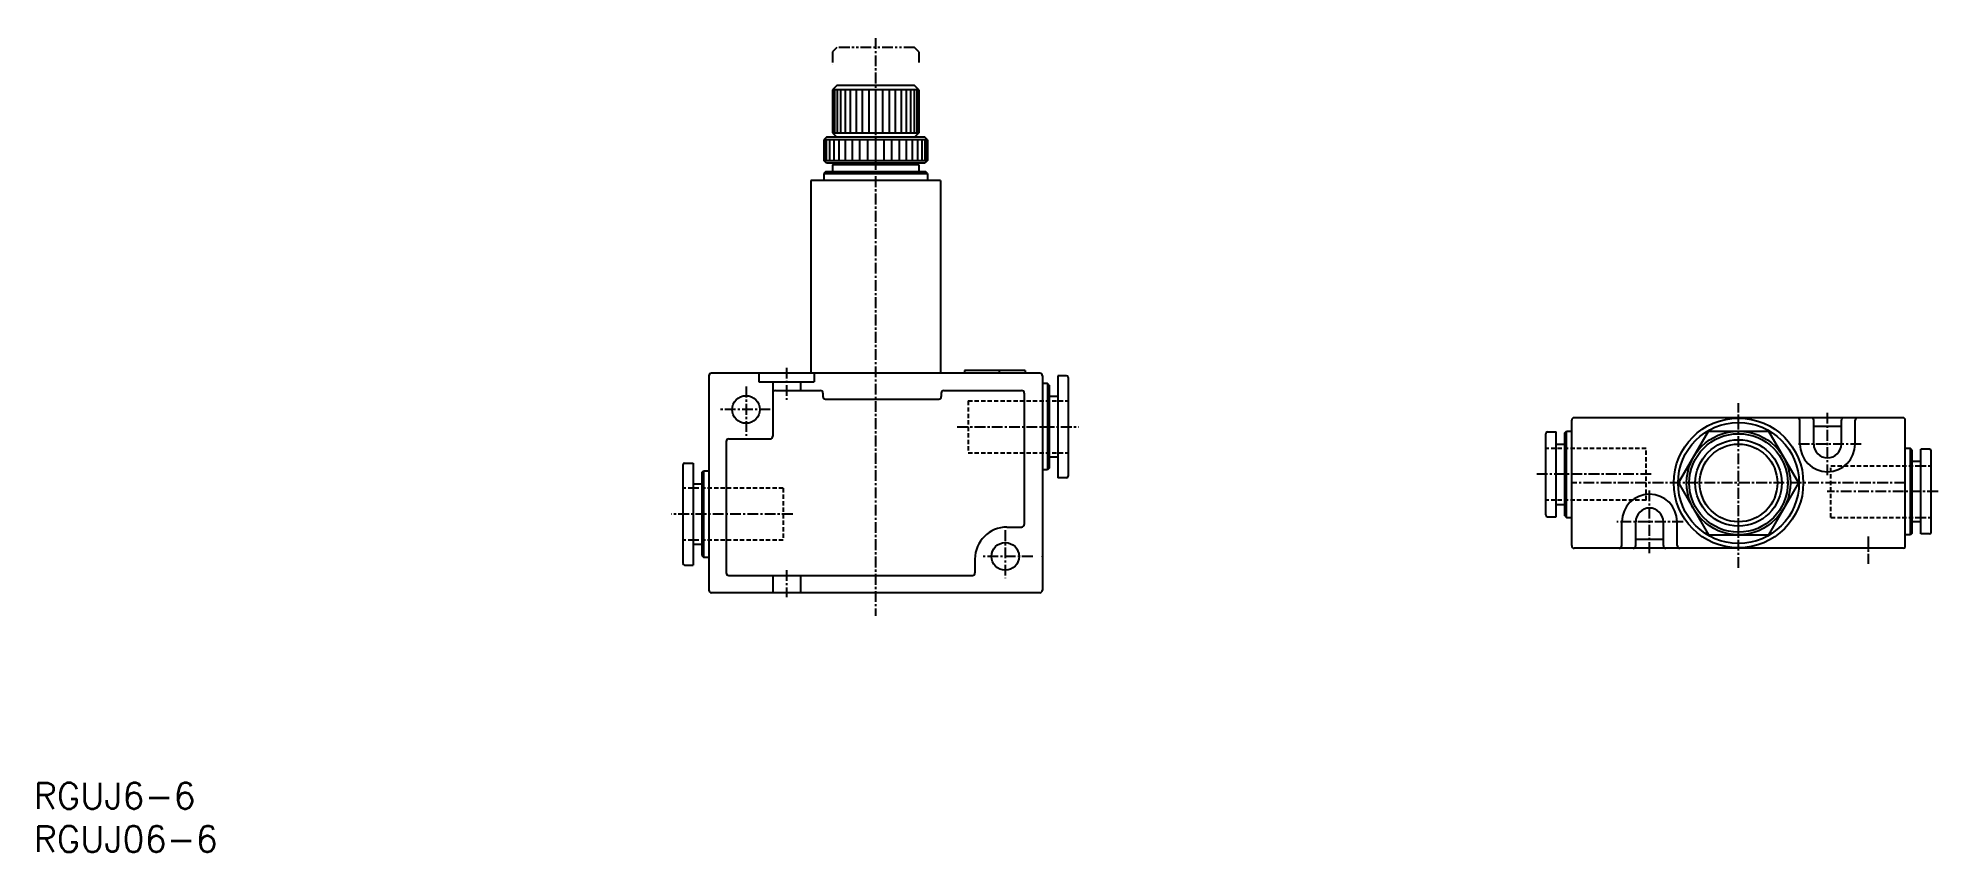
# Model space of a CAD drawing. Extents: x 1 to 220, y 0 to 94.
import ezdxf

# ---------------------------------------------------------------- set-up
doc = ezdxf.new("R2010")
doc.units = 0
for name, pattern in [('CENTER', [2, 1.25, -0.25, 0.25, -0.25]), ('DASHED', [0.75, 0.5, -0.25]), ('PHANTOM', [2.5, 1.25, -0.25, 0.25, -0.25, 0.25, -0.25])]:
    doc.linetypes.add(name, pattern=pattern)
doc.layers.get('0').update_dxf_attribs({"linetype": 'CONTINUOUS'})
doc.layers.add('CENTER', color=1, linetype='CENTER')
doc.styles.get("Standard").update_dxf_attribs({"font": 'txt.shx'})

# ---------------------------------------------------------------- blocks, each defined once
blk = doc.blocks.new('*U25')
at = {"color": 7, "linetype": 'CONTINUOUS'}
blk.add_text('RGUJ06-6', height=3, dxfattribs=at).set_placement((0, 0))
blk = doc.blocks.new('*U26')
at = {"color": 7, "linetype": 'CONTINUOUS'}
blk.add_text('RGUJ6-6', height=3, dxfattribs=at).set_placement((0, 5))

msp = doc.modelspace()

# ---------------------------------------------------------------- linework, layer by layer
at = {"color": 3, "linetype": 'PHANTOM'}
for p, q in [((92.95, 93.1), (92.45, 92.6)), ((92.45, 92.6), (92.45, 91.07)), ((101.95, 93.1), (92.95, 93.1)), ((102.45, 92.6), (101.95, 93.1)), ((102.45, 92.6), (102.45, 91.15))]:
    msp.add_line(p, q, dxfattribs=at)
at = {"color": 7, "linetype": 'CONTINUOUS'}
for p, q in [((92.95, 88.7), (92.45, 88.2)), ((102.45, 88.2), (92.45, 88.2)), ((92.45, 88.2), (92.45, 83.2)), ((92.51, 88.2), (92.51, 83.2)), ((92.69, 88.2), (92.69, 83.2)), ((101.95, 88.7), (92.95, 88.7)), ((92.99, 88.2), (92.99, 83.2)), ((93.4, 88.2), (93.4, 83.2)), ((93.91, 88.2), (93.91, 83.2)), ((94.51, 88.2), (94.51, 83.2)), ((95.18, 88.2), (95.18, 83.2)), ((95.9, 88.2), (95.9, 83.2)), ((96.67, 88.2), (96.67, 83.2)), ((97.45, 88.2), (97.45, 83.2)), ((98.23, 88.2), (98.23, 83.2)), ((99, 88.2), (99, 83.2)), ((99.72, 88.2), (99.72, 83.2)), ((100.39, 88.2), (100.39, 83.2)), ((100.99, 88.2), (100.99, 83.2)), ((101.5, 88.2), (101.5, 83.2)), ((101.91, 88.2), (101.91, 83.2)), ((102.45, 88.2), (101.95, 88.7)), ((102.21, 88.2), (102.21, 83.2)), ((102.39, 88.2), (102.39, 83.2)), ((102.45, 88.2), (102.45, 83.2)), ((91.75, 82.7), (91.45, 82.4)), ((103.45, 82.4), (91.45, 82.4)), ((91.45, 82.4), (91.45, 80)), ((91.52, 82.4), (91.52, 80)), ((91.74, 82.4), (91.74, 80)), ((103.15, 82.7), (91.75, 82.7)), ((92.1, 82.4), (92.1, 80)), ((92.45, 83.2), (92.95, 82.7)), ((92.45, 83.2), (102.45, 83.2)), ((92.6, 82.4), (92.6, 80)), ((93.21, 82.4), (93.21, 80)), ((93.92, 82.4), (93.92, 80)), ((94.73, 82.4), (94.73, 80)), ((95.6, 82.4), (95.6, 80)), ((96.51, 82.4), (96.51, 80)), ((97.45, 82.4), (97.45, 80)), ((98.39, 82.4), (98.39, 80)), ((99.3, 82.4), (99.3, 80)), ((100.17, 82.4), (100.17, 80)), ((100.98, 82.4), (100.98, 80)), ((101.69, 82.4), (101.69, 80)), ((102.45, 83.2), (101.95, 82.7)), ((102.3, 82.4), (102.3, 80)), ((102.8, 82.4), (102.8, 80)), ((103.45, 82.4), (103.15, 82.7)), ((103.16, 82.4), (103.16, 80)), ((103.38, 82.4), (103.38, 80)), ((103.45, 82.4), (103.45, 80)), ((91.75, 79.7), (91.45, 80)), ((91.45, 80), (103.45, 80)), ((103.15, 79.7), (91.75, 79.7)), ((92.65, 79.7), (92.45, 79.5)), ((92.45, 79.5), (92.45, 78.7)), ((102.45, 79.5), (92.45, 79.5)), ((102.45, 79.5), (102.25, 79.7)), ((102.45, 79.5), (102.45, 78.7)), ((103.45, 80), (103.15, 79.7)), ((89.95, 77.7), (89.95, 55.4)), ((104.95, 77.7), (89.95, 77.7)), ((91.65, 78.7), (91.45, 78.5)), ((91.45, 78.5), (103.45, 78.5)), ((91.45, 78.5), (91.45, 77.7)), ((103.25, 78.7), (91.65, 78.7)), ((103.45, 78.5), (103.25, 78.7)), ((103.45, 78.5), (103.45, 77.7)), ((104.95, 77.7), (104.95, 55.4)), ((78.15, 55.1), (78.15, 30.3)), ((116.45, 55.4), (78.45, 55.4)), ((83.95, 55.4), (83.95, 54.4)), ((90.35, 55.4), (90.35, 54.4)), ((107.75, 55.7), (107.75, 55.4)), ((114.75, 55.7), (107.75, 55.7)), ((111.75, 55.7), (111.75, 55.4)), ((114.75, 55.7), (114.75, 55.4)), ((116.75, 55.1), (116.75, 30.3)), ((118.55, 55.1), (118.55, 43.3)), ((119.55, 55.1), (118.55, 55.1)), ((83.95, 54.4), (90.35, 54.4)), ((85.55, 54.4), (85.55, 53.2)), ((85.55, 53.1), (85.55, 48.1)), ((85.85, 53.4), (91.05, 53.4)), ((88.75, 54.4), (88.75, 53.4)), ((91.35, 53.1), (91.35, 52.7)), ((105.05, 53.1), (105.05, 52.7)), ((105.35, 53.4), (114.35, 53.4)), ((114.65, 53.1), (114.65, 37.9)), ((117.35, 54.2), (116.75, 54.2)), ((117.55, 54), (117.35, 54.2)), ((117.35, 54.2), (117.35, 44.2)), ((117.55, 54), (117.55, 44.4)), ((119.75, 54.9), (119.75, 43.5)), ((91.65, 52.4), (104.75, 52.4)), ((118.55, 52.7), (117.55, 52.7)), ((175.01, 39), (175.01, 48.4)), ((175.21, 48.6), (176.21, 48.6)), ((176.21, 38.8), (176.21, 48.6)), ((177.21, 48.5), (177.41, 48.7)), ((177.21, 38.9), (177.21, 48.5)), ((177.41, 48.7), (178.01, 48.7)), ((177.41, 38.7), (177.41, 48.7)), ((178.01, 35.45), (178.01, 49.95)), ((216.31, 50.25), (178.31, 50.25)), ((190.38, 42.7), (193.85, 48.7)), ((193.85, 48.7), (200.78, 48.7)), ((200.78, 48.7), (204.24, 42.7)), ((204.41, 47.2), (204.41, 49.95)), ((206.01, 47.2), (206.01, 49.95)), ((209.21, 49.25), (206.01, 49.25)), ((209.21, 47.2), (209.21, 49.95)), ((210.81, 47.2), (210.81, 49.95)), ((216.61, 35.35), (216.61, 49.95)), ((80.15, 47.5), (80.15, 32.3)), ((80.45, 47.8), (85.25, 47.8)), ((176.21, 47.2), (177.21, 47.2)), ((217.21, 46.7), (216.61, 46.7)), ((217.41, 46.5), (217.21, 46.7)), ((217.21, 36.7), (217.21, 46.7)), ((217.41, 36.9), (217.41, 46.5)), ((219.41, 46.6), (218.41, 46.6)), ((218.41, 36.8), (218.41, 46.6)), ((219.61, 37), (219.61, 46.4)), ((75.15, 44.8), (75.15, 33.4)), ((75.35, 45), (76.35, 45)), ((76.35, 45), (76.35, 33.2)), ((77.35, 43.9), (77.55, 44.1)), ((77.55, 44.1), (78.15, 44.1)), ((77.55, 44.1), (77.55, 34.1)), ((117.35, 44.2), (116.75, 44.2)), ((117.55, 44.4), (117.35, 44.2)), ((118.55, 45.7), (117.55, 45.7)), ((218.41, 45.2), (217.41, 45.2)), ((76.35, 42.6), (77.35, 42.6)), ((77.35, 43.9), (77.35, 34.3)), ((119.55, 43.3), (118.55, 43.3)), ((190.38, 42.7), (193.85, 36.7)), ((204.24, 42.7), (200.78, 36.7)), ((176.21, 40.2), (177.21, 40.2)), ((112.65, 37.6), (114.35, 37.6)), ((175.21, 38.8), (176.21, 38.8)), ((177.21, 38.9), (177.41, 38.7)), ((177.41, 38.7), (178.01, 38.7)), ((183.81, 35.45), (183.81, 38.2)), ((185.41, 35.45), (185.41, 38.2)), ((188.61, 35.45), (188.61, 38.2)), ((190.21, 35.45), (190.21, 38.2)), ((218.41, 38.2), (217.41, 38.2)), ((76.35, 35.6), (77.35, 35.6)), ((188.61, 36.15), (185.41, 36.15)), ((193.85, 36.7), (200.78, 36.7)), ((217.21, 36.7), (216.61, 36.7)), ((217.41, 36.9), (217.21, 36.7)), ((219.41, 36.8), (218.41, 36.8)), ((75.35, 33.2), (76.35, 33.2)), ((77.35, 34.3), (77.55, 34.1)), ((77.55, 34.1), (78.15, 34.1)), ((108.95, 33.9), (108.95, 32.3)), ((216.41, 35.15), (178.31, 35.15)), ((80.45, 32), (108.65, 32)), ((85.55, 32), (85.55, 30)), ((88.75, 32), (88.75, 30)), ((116.45, 30), (78.45, 30))]:
    msp.add_line(p, q, dxfattribs=at)
at = {"color": 3, "linetype": 'DASHED'}
for p, q in [((108.15, 52.2), (108.15, 46.2)), ((108.15, 52.2), (119.75, 52.2)), ((108.15, 46.2), (119.75, 46.2)), ((186.61, 46.7), (175.01, 46.7)), ((186.61, 40.7), (186.61, 46.7)), ((208.01, 38.7), (208.01, 44.7)), ((208.01, 44.7), (219.61, 44.7)), ((86.75, 42.1), (75.15, 42.1)), ((86.75, 42.1), (86.75, 36.1)), ((186.61, 40.7), (175.01, 40.7)), ((208.01, 38.7), (219.61, 38.7)), ((86.75, 36.1), (75.15, 36.1))]:
    msp.add_line(p, q, dxfattribs=at)
at = {"color": 7, "linetype": 'CONTINUOUS'}
for centre, radius in [((82.45, 51.2), 1.6), ((197.31, 42.7), 7.5), ((197.31, 42.7), 7), ((197.31, 42.7), 6), ((197.31, 42.7), 5.7), ((197.31, 42.7), 5), ((197.31, 42.7), 4.5), ((112.45, 34.2), 1.6)]:
    msp.add_circle(centre, radius, dxfattribs=at)
for centre, radius, start, end in [((78.45, 55.1), 0.3, 90, 180), ((116.45, 55.1), 0.3, 0, 90), ((119.55, 54.9), 0.2, 0, 90), ((85.85, 53.1), 0.3, 90, 180), ((91.05, 53.1), 0.3, 0, 90), ((105.35, 53.1), 0.3, 90, 180), ((114.35, 53.1), 0.3, 0, 90), ((91.65, 52.7), 0.3, 180, 270), ((104.75, 52.7), 0.3, 270, 0), ((175.21, 48.4), 0.2, 90, 180), ((178.31, 49.95), 0.3, 90, 180), ((204.11, 49.95), 0.3, 0, 90), ((205.71, 49.95), 0.3, 0, 90), ((209.51, 49.95), 0.3, 90, 180), ((211.11, 49.95), 0.3, 90, 180), ((216.31, 49.95), 0.3, 0, 90), ((80.45, 47.5), 0.3, 90, 180), ((85.25, 48.1), 0.3, 270, 0), ((207.61, 47.2), 3.2, 180, 0), ((207.61, 47.2), 1.6, 180, 0), ((219.41, 46.4), 0.2, 0, 90), ((75.35, 44.8), 0.2, 90, 180), ((119.55, 43.5), 0.2, 270, 0), ((187.01, 38.2), 3.2, 360, 180), ((187.01, 38.2), 1.6, 0, 180), ((112.65, 33.9), 3.7, 90, 180), ((114.35, 37.9), 0.3, 270, 0), ((175.21, 39), 0.2, 180, 270), ((178.31, 35.45), 0.3, 180, 270), ((183.51, 35.45), 0.3, 270, 0), ((185.11, 35.45), 0.3, 270, 0), ((188.91, 35.45), 0.3, 180, 270), ((190.51, 35.45), 0.3, 180, 270), ((216.41, 35.35), 0.2, 270, 0), ((219.41, 37), 0.2, 270, 0), ((75.35, 33.4), 0.2, 180, 270), ((80.45, 32.3), 0.3, 180, 270), ((108.65, 32.3), 0.3, 270, 0), ((78.45, 30.3), 0.3, 180, 270), ((116.45, 30.3), 0.3, 270, 0)]:
    msp.add_arc(centre, radius, start, end, dxfattribs=at)
for p in [(116.75, 34.2), (212.31, 35.15)]:
    msp.add_point(p, dxfattribs=at)
at = {"layer": 'CENTER', "color": 1, "linetype": 'CENTER'}
for p, q in [((97.45, 94.18), (97.45, 27.31)), ((87.15, 56.02), (87.15, 52.33)), ((82.45, 53.85), (82.45, 48.16)), ((85.25, 51.2), (79.49, 51.2)), ((197.31, 32.87), (197.31, 51.93)), ((207.61, 43.59), (207.61, 50.82)), ((106.9, 49.2), (120.92, 49.2)), ((211.51, 47.2), (204.05, 47.2)), ((187.21, 43.7), (173.92, 43.7)), ((216.61, 42.7), (178.01, 42.7)), ((187.01, 34.59), (187.01, 41.82)), ((220.4, 41.7), (207.57, 41.7)), ((87.86, 39.1), (73.84, 39.1)), ((190.89, 38.2), (183.22, 38.2)), ((112.45, 37.23), (112.45, 31.69)), ((212.31, 36.49), (212.31, 33.35)), ((115.64, 34.2), (109.8, 34.2)), ((87.15, 32.61), (87.15, 29.5))]:
    msp.add_line(p, q, dxfattribs=at)

# ---------------------------------------------------------------- block references
at = {"color": 7, "linetype": 'CONTINUOUS'}
for name in ['*U26', '*U25']:
    msp.add_blockref(name, (0, 0), dxfattribs=at)

doc.saveas('drawing.dxf')
